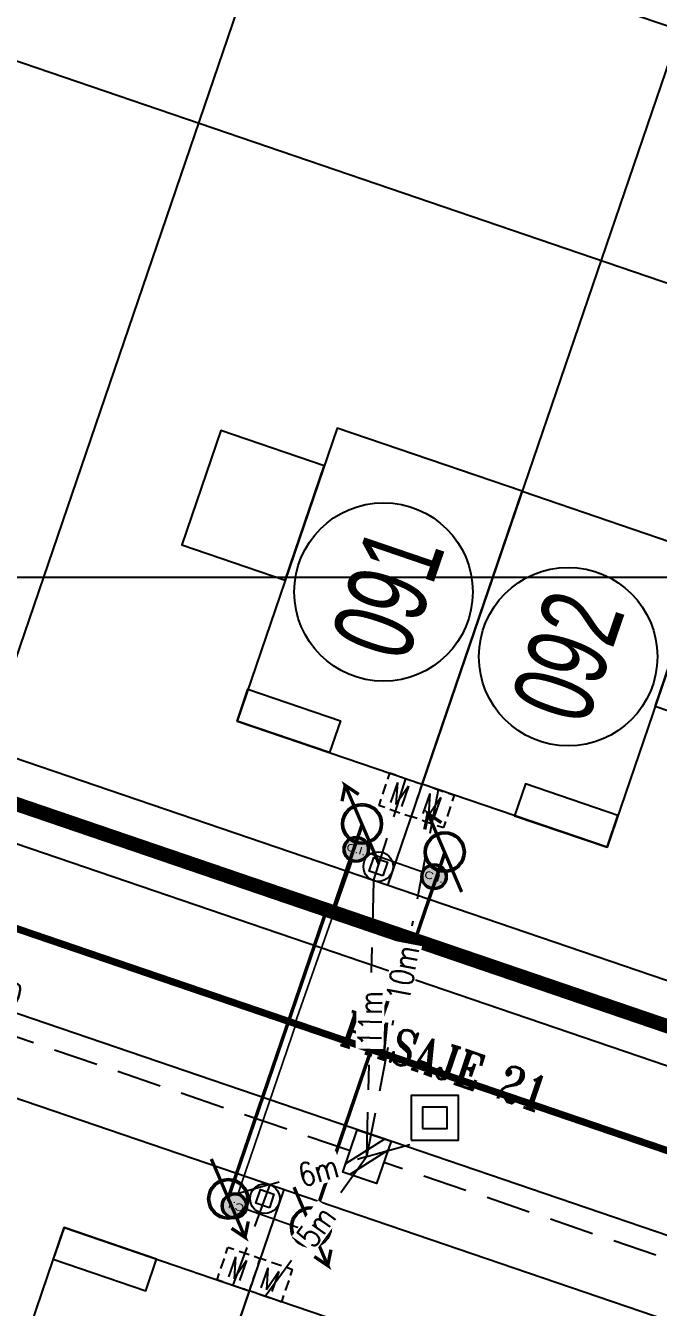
# Model space of a CAD drawing. Extents: x 0 to 336586, y 0 to 6284468.
# Drawn here: x 335260.13 to 335277.86, y 6277779.54 to 6277815.46 of the extents above; entities that cross this region are included whole.
import ezdxf
from ezdxf.enums import TextEntityAlignment as Align

# ---------------------------------------------------------------- set-up
doc = ezdxf.new("R2010")
doc.units = 0
doc.header["$LTSCALE"] = 5
doc.linetypes.add('DASHED', pattern=[0.75, 0.5, -0.25])
for name, color, linetype in [('ACOM-P', 251, 'DASHED'), ('CALLES-URBANAS', 6, 'Continuous'), ('COTAS', 11, 'Continuous'), ('EQUIPOS', 240, 'Continuous'), ('EQUIPOS_P', 240, 'Continuous'), ('ESTRUCTURAS', 42, 'Continuous'), ('ESTRUCTURAS_P', 42, 'Continuous'), ('GRILLA', 254, 'Continuous'), ('LBT_A_P', 100, 'DASHED'), ('LINEA-EDIFICACION-URBANA', 21, 'Continuous'), ('MUROS', 8, 'Continuous'), ('PLANTA', 6, 'Continuous'), ('POSTES_E', 41, 'Continuous'), ('POSTES_P', 41, 'Continuous'), ('Prosan Agua Potable D. Arranque', 1, 'Continuous'), ('Prosan Agua Potable D. MAP', 5, 'Continuous'), ('Prosan Agua Potable P. Cañeria Proyectada', 1, 'Continuous'), ('Prosan Alcantarillado D. Union Domiciliaria', 4, 'Continuous'), ('Prosan Alcantarillado P. Colector Proyectado', 1, 'Continuous'), ('PUNTO-DE-INTERES', 254, 'Continuous'), ('servicios', 6, 'Continuous'), ('TEXTO', 2, 'Continuous')]:
    doc.layers.add(name, color=color, linetype=linetype)
doc.styles.add('2mm', font='simplex.shx', dxfattribs={"width": 0.8, "height": 0.65})
doc.styles.add('ARIAL', font='arial.ttf', dxfattribs={"width": 0.82})
doc.styles.add('ROMANS', font='romans.shx', dxfattribs={"height": 1})
doc.styles.add('ROMANT', font='romant.shx', dxfattribs={"height": 2})
doc.styles.add('Swis-50', font='swissc.ttf', dxfattribs={"width": 0.85})
doc.dimstyles.new('ACOMETIDA 500', dxfattribs={"dimtxt": 0.65, "dimasz": 1.8, "dimexe": 1.25, "dimexo": 0.625, "dimtad": 0, "dimdec": 0, "dimtxsty": '2mm', "dimblk": 'NONE', "dimcen": 2.5, "dimse1": 1, "dimse2": 1, "dimclrd": 256, "dimclrt": 2, "dimadec": 0, "dimazin": 0, "dimtfac": 1, "dimtdec": 0, "dimtmove": 0, "dimatfit": 3, "dimldrblk": 'NONE', "dimfxl": 1, "dimtfill": 1, "dimlwd": -1, "dimarcsym": 2})
doc.dimstyles.new('GRILLA X 500', dxfattribs={"dimtxt": 0.5, "dimasz": 1.8, "dimexe": 1.25, "dimexo": 0.625, "dimtad": 0, "dimdec": 0, "dimtxsty": 'ROMANS', "dimblk": 'NONE', "dimcen": 2.5, "dimse1": 1, "dimse2": 1, "dimsd1": 1, "dimsd2": 1, "dimclrd": 256, "dimclrt": 256, "dimadec": 0, "dimazin": 0, "dimtfac": 1, "dimtdec": 0, "dimtmove": 0, "dimatfit": 3, "dimldrblk": 'NONE', "dimfxlon": 1, "dimtfill": 1, "dimlwd": -1, "dimarcsym": 2})
doc.dimstyles.new('GRILLA Y 500', dxfattribs={"dimtxt": 0.5, "dimasz": 1.8, "dimexe": 1.25, "dimexo": 0.625, "dimtad": 0, "dimdec": 0, "dimtxsty": 'ROMANS', "dimblk": 'NONE', "dimcen": 2.5, "dimse1": 1, "dimse2": 1, "dimsd1": 1, "dimsd2": 1, "dimclrd": 256, "dimclrt": 256, "dimadec": 0, "dimazin": 0, "dimtfac": 1, "dimtdec": 0, "dimtmove": 0, "dimatfit": 3, "dimldrblk": 'NONE', "dimfxlon": 1, "dimtfill": 1, "dimlwd": -1, "dimarcsym": 2})
doc.dimstyles.new('VANO 500', dxfattribs={"dimtxt": 0.65, "dimasz": 1.8, "dimexe": 0, "dimexo": 8, "dimgap": 1.2, "dimtad": 0, "dimdec": 0, "dimzin": 0, "dimdsep": 46, "dimtxsty": '2mm', "dimblk": 'NONE', "dimcen": 0, "dimse1": 1, "dimse2": 1, "dimsd1": 1, "dimsd2": 1, "dimclrd": 7, "dimclrt": 2, "dimadec": 0, "dimazin": 0, "dimtfac": 1, "dimtdec": 0, "dimtofl": 0, "dimtmove": 0, "dimatfit": 3, "dimldrblk": 'NONE', "dimfxl": 1, "dimtfill": 1, "dimtolj": 1, "dimtzin": 0, "dimlwd": 25, "dimarcsym": 0})

# ---------------------------------------------------------------- blocks, each defined once
blk = doc.blocks.new('A$C461B3DCE')
at = {"layer": 'Prosan Agua Potable D. MAP', "ltscale": 2}
h = blk.add_hatch(color=4, dxfattribs=at)
h.dxf.hatch_style = 1
edge = h.paths.add_edge_path()
edge.add_line((0.7710314885518511, 0.5448670548734738), (0.7504819952160025, 0.5306253450311521))
edge.add_arc((0.5218886427903211, 0.3768014163459124), 0.2755298927691394, 393.9372072948622, 430.8894317799293)
edge.add_arc((0.5219586611189867, 0.376749035538496), 0.2755564759331746, 70.90675392884668, 215.492820778389)
edge.add_line((0.2976038094080948, 0.2167606861423788), (0.2770543160722461, 0.2025189763000571))
edge.add_arc((0.5218886427903213, 0.3768014163459125), 0.3005298927691393, 70.88943177992928, 215.4447158899646, ccw=False)
edge.add_arc((0.5218886427903213, 0.3768014163459125), 0.3005298927691391, 394.0026343322039, 430.88943177992934, ccw=False)
h = blk.add_hatch(color=4, dxfattribs=at)
h.dxf.hatch_style = 1
edge = h.paths.add_edge_path()
edge.add_line((0.7622593604771488, 0.557190258923689), (0.7420747884321109, 0.5424359027211417))
edge.add_arc((0.521888642790321, 0.3768014163459126), 0.2755298927691394, 0, 36.95222448506712, ccw=False)
edge.add_arc((0.5218620722195667, 0.376884724929531), 0.2755564759331746, 215.3966110015403, 359.98267785108266, ccw=False)
edge.add_line((0.2972388881172841, 0.2172733325026044), (0.2770543160722462, 0.2025189763000571))
edge.add_arc((0.5218886427903211, 0.3768014163459128), 0.3005298927691393, 215.4447158899647, 360)
edge.add_arc((0.5218886427903211, 0.3768014163459128), 0.3005298927691391, 0, 36.88679744772544)
at = {"layer": 'Prosan Agua Potable D. MAP', "color": 4, "ltscale": 2, "const_width": 0.05}
blk.add_lwpolyline([(9.38084215e-08, 1.08246816e-07), (1.023286459401971, 0.7479937492063158), (0.9377070762315523, 0.5236589383472321), (1.023286459402515, 0.7479937492077511), (0.7832410503892931, 0.7426890532315298)], dxfattribs=at)
at = {"layer": 'Prosan Agua Potable D. MAP', "color": 4, "ltscale": 2}
for radius in [0.3005298927691391, 0.2755298927691391]:
    blk.add_circle((0.5218886427903211, 0.3768014163459128), radius, dxfattribs=at)
blk = doc.blocks.new('agua potable')
at = {"layer": 'Prosan Agua Potable D. Arranque', "color": 4, "const_width": 0.1}
for points, elevation in [([(335759.1526583047, 6282470.764109188), (335758.31765613, 6282468.318105671)], -499.809), ([(335761.4698580758, 6282469.973077269), (335760.6348559014, 6282467.527073757)], -499.809), ([(335755.4000986408, 6282460.295597879), (335758.157445159, 6282468.372797543)], -499.8090000075405), ([(335757.717298412, 6282459.504565965), (335760.4746449331, 6282467.581765626)], -499.8090000075405)]:
    blk.add_lwpolyline(points, dxfattribs=dict(at, elevation=elevation))
at = {"layer": 'Prosan Agua Potable P. Cañeria Proyectada', "color": 4, "const_width": 0.4}
blk.add_lwpolyline([(335715.1385539899, 6282483.05833149), (335803.8139580395, 6282452.786847938)], dxfattribs=at)
at = {"layer": 'Prosan Agua Potable D. MAP', "color": 4, "ltscale": 20}
for p, xscale, yscale, zscale, rotation in [((335759.6242689581, 6282469.666325008, -499.809), 1.885254132807255, 1.885254132807255, 1.885254132807255, 77.0827137440164), ((335761.9414687289, 6282468.875293096, -499.809), 1.885254132807254, 1.885254132807254, 1.885254132807254, 77.08271373004237), ((335754.9284879877, 6282461.393382058, -499.8090000075405), 1.885254132835699, 1.885254132835699, 1.885254132835699, 257.0827137300424), ((335757.2456877588, 6282460.602350143, -499.8090000075405), 1.885254132835698, 1.885254132835698, 1.885254132835698, 257.0827137440164)]:
    blk.add_blockref('A$C461B3DCE', p, dxfattribs=dict(at, xscale=xscale, yscale=yscale, zscale=zscale, rotation=rotation))
blk = doc.blocks.new('UD')
at = {"layer": 'Prosan Alcantarillado D. Union Domiciliaria', "true_color": 0x57ffab}
h = blk.add_hatch(color=101, dxfattribs=at)
edge = h.paths.add_edge_path()
edge.add_arc((6.984919e-10, 0), 0.3200000000000001, 0, 360)
at = {"layer": 'Prosan Alcantarillado D. Union Domiciliaria', "color": 7}
for radius in [0.36, 0.3200000000000001]:
    blk.add_circle((6.984919e-10, 0), radius, dxfattribs=at)
at = {"layer": 'Prosan Alcantarillado D. Union Domiciliaria', "color": 7, "ltscale": 10, "style": 'ARIAL', "oblique": 359.9999998988733, "width": 1.199999998176862}
blk.add_text('C.I.', height=0.2121039574924962, dxfattribs=at).set_placement((0, 0), align=Align.MIDDLE_CENTER)
blk = doc.blocks.new('ALCANTARILLADO')
at = {"layer": 'Prosan Alcantarillado D. Union Domiciliaria', "color": 5, "ltscale": 20, "const_width": 0.05}
for points in [[(-25.45755554120115, -179.2445687709842), (-27.05435193751327, -183.7871140337083)], [(-24.99276026251755, -179.0062315921532), (-23.48804418931104, -179.5351696808357)], [(-28.64670978394861, -188.5500240188558), (-27.02428026015696, -183.7973797239829)], [(-28.40341798269947, -188.9972477874253), (-26.8997161003208, -189.529062239686)]]:
    blk.add_lwpolyline(points, dxfattribs=at)
at = {"layer": 'Prosan Alcantarillado P. Colector Proyectado', "color": 5, "const_width": 0.2}
blk.add_lwpolyline([(-12.45897238354519, -188.7695981507422), (-64.37049618359742, -171.0483500112314)], dxfattribs=at)
at = {"layer": 'Prosan Alcantarillado D. Union Domiciliaria', "color": 5, "ltscale": 20}
for p, rotation in [((-25.33821239702229, -178.9049259985331), 343.655956915462), ((-23.15518647136923, -179.6723036982585), 343.655956915462), ((-28.74867576792894, -188.895281804027), 163.546395338698), ((-26.56712121797318, -189.6668325024657), 163.546395338698)]:
    blk.add_blockref('UD', p, dxfattribs=dict(at, rotation=rotation))
blk = doc.blocks.new('A$C12F70A7C')
at = {"layer": 'MUROS'}
for points in [[(0, -8.672000000951812), (-5.476999999998952, -8.672000000951812), (-5.476999999998952, 0), (0, 0)], [(-2.738500000006752, 0), (-5.476999999998952, 0), (-5.476999999998952, -0.9399999999441206), (-2.738500000006752, -0.9399999999441206)], [(0, -8.672000000951812), (5.4769999999844, -8.672000000951812), (5.4769999999844, 0), (0, 0)], [(2.7384999999922, 0), (5.4769999999844, 0), (5.4769999999844, -0.9399999999441206), (2.7384999999922, -0.9399999999441206)], [(-5.476999999998952, -7.557999999960883), (-8.53499999998894, -7.557999999960883), (-8.53499999998894, -4.169999999925493), (-5.476999999998952, -4.169999999925493)], [(5.4769999999844, -7.557999999960883), (8.534999999974389, -7.557999999960883), (8.534999999974389, -4.169999999925493), (5.4769999999844, -4.169999999925493)]]:
    blk.add_lwpolyline(points, close=True, dxfattribs=at)
blk = doc.blocks.new('PLANTA')
at = {"layer": 'CALLES-URBANAS', "flags": 128}
blk.add_lwpolyline([(335808.0228677643, 6282492.507051034), (335804.7219671145, 6282495.218887109), (335740.3684188178, 6282517.187519785), (335736.0983137855, 6282517.06022873), (335723.6601908738, 6282480.624763886), (335726.9610915235, 6282477.91292781), (335791.3146398202, 6282455.944295134), (335795.5847448525, 6282456.07158619), (335808.0228677642, 6282492.507051034), (335795.5847448525, 6282456.07158619)], dxfattribs=at)
blk.add_lwpolyline([(335725.5072849494, 6282473.654237114), (335721.237179917, 6282473.526946058), (335710.1720965475, 6282441.113577982, 0.4142135623730951), (335713.9119420435, 6282433.496914956), (335774.4799874992, 6282412.820554791, 0.4142135623730951), (335782.0966505262, 6282416.560400287), (335793.1617338957, 6282448.973768363), (335789.8608332461, 6282451.685604438)], format="xyb", close=True, dxfattribs=at)
at = {"layer": 'LINEA-EDIFICACION-URBANA', "ltscale": 0.2}
for p, q in [((335760.5406457989, 6282507.923753287), (335748.5871250785, 6282472.907852007)), ((335771.8182896792, 6282504.073858099), (335759.8647689588, 6282469.05795682)), ((335799.6744609604, 6282475.016221899), (335732.0085976777, 6282498.115593021)), ((335756.9571558107, 6282460.540575428), (335744.9228680584, 6282425.288080221))]:
    blk.add_line(p, q, dxfattribs=at)
blk.add_lwpolyline([(335794.6114752553, 6282460.185025988), (335791.0209458711, 6282458.422045914), (335728.7085920466, 6282479.693867726), (335726.9456119727, 6282483.28439711), (335737.0715833826, 6282512.946788931), (335740.6621127669, 6282514.709769005), (335802.9744665914, 6282493.437947193), (335804.7374466652, 6282489.847417809)], close=True, dxfattribs=at)
blk.add_lwpolyline([(335789.8763127967, 6282446.314135138), (335779.6695743548, 6282416.41514939), (335776.0790449706, 6282414.652169315), (335713.7666911461, 6282435.923991127), (335712.0037110722, 6282439.514520511), (335722.210449514, 6282469.41350626), (335725.8009788984, 6282471.176486334), (335788.1133327229, 6282449.904664522), (335789.8763127967, 6282446.314135138)], dxfattribs=at)
at = {"layer": 'PUNTO-DE-INTERES', "color": 8}
for centre in [(335759.753007826, 6282477.283918774), (335764.9256762533, 6282475.470147572)]:
    blk.add_circle(centre, 2.5, dxfattribs=at)
at = {"layer": 'PUNTO-DE-INTERES', "xscale": -1, "rotation": 341.1514259085047}
for p in [(335770.8490852964, 6282501.234730968), (335770.8490852964, 6282501.234730968), (335770.8490852964, 6282501.234730968), (335755.9879514279, 6282457.701448297), (335755.9879514279, 6282457.701448297), (335755.9879514279, 6282457.701448297)]:
    blk.add_blockref('A$C12F70A7C', p, dxfattribs=at)
at = {"layer": 'PUNTO-DE-INTERES', "rotation": 161.1514259085047}
blk.add_blockref('A$C12F70A7C', (335760.8339733416, 6282471.897083951), dxfattribs=at)
blk.add_blockref('A$C12F70A7C', (335760.8339733416, 6282471.897083951), dxfattribs=at)
blk.add_blockref('A$C12F70A7C', (335760.8339733416, 6282471.897083951), dxfattribs=at)
at = {"layer": 'PUNTO-DE-INTERES', "color": 8, "char_height": 2.25, "attachment_point": 5, "rotation": 71.15142590850466, "line_spacing_factor": 0.6, "style": 'Swis-50'}
for s, insert in [('\\fArial Narrow|b0|i0|c00|p39;\\H1x;\\W0.8;091', (335759.8819195444, 6282477.239911656)), ('\\fArial Narrow|b0|i0|c00|p39;\\H1x;\\W0.8;092', (335764.9256762533, 6282475.470147572))]:
    blk.add_mtext(s, dxfattribs=dict(at, insert=insert))
at = {"layer": 'TEXTO', "style": 'ROMANT', "width": 0.8}
blk.add_text('PASAJE 21', height=1, rotation=341.1514259368298, dxfattribs=at).set_placement((335761.4803282354, 6282464.118119095), align=Align.MIDDLE_CENTER)
blk = doc.blocks.new('EM-BT_P')
at = {"layer": 'EQUIPOS'}
for p, q in [((-1.59583581811421, 0.990598165203636), (-1.59583581811421, 1.595838092819461)), ((-0.990595890498426, 1.595417830392476), (-1.59583581811421, 1.595417830392476)), ((-0.4940528739877835, 1.595417830392476), (0.4940729303437621, 1.595417830392476)), ((0.9906159468543903, 1.595417830392476), (1.595855874470174, 1.595417830392476)), ((1.595855874470174, 0.990598165203636), (1.595855874470174, 1.595838092819461)), ((-1.59583581811421, 0.4940551486930361), (-1.59583581811421, -0.4940706556385237)), ((1.595855874470174, 0.4940551486930361), (1.595855874470174, -0.4940706556385237)), ((-1.59583581811421, -0.9906136721491804), (-1.59583581811421, -1.595853599764949)), ((1.595855874470174, -0.9906136721491804), (1.595855874470174, -1.595853599764949)), ((-0.990595890498426, -1.595433337337964), (-1.59583581811421, -1.595433337337964)), ((-0.4940528739877835, -1.595433337337964), (0.4940729303437621, -1.595433337337964)), ((0.9906159468543903, -1.595433337337964), (1.595855874470174, -1.595433337337964))]:
    blk.add_line(p, q, dxfattribs=at)
at = {"layer": 'EQUIPOS', "style": 'ROMANS', "width": 0.8}
blk.add_text('M', height=1.98, dxfattribs=at).set_placement((-0.9147899827143248, -0.9896123134684556))
blk = doc.blocks.new('PC-9_P')
at = {"layer": 'POSTES_E'}
for p, q in [((0.6083982158431285, 1.249984817137545), (-1.000003517699549, -0.7605173497908027)), ((0.9999964823004506, 0.728340590182853), (-0.5826881361359098, -1.250015182862455))]:
    blk.add_line(p, q, dxfattribs=at)
blk.add_lwpolyline([(-1.000003517699549, 1.249984817137545), (0.9999964823004506, 1.249984817137545), (0.9999964823004506, -1.250015182862455), (-1.000003517699549, -1.250015182862455)], close=True, dxfattribs=at)
blk = doc.blocks.new('*D173')
at = {"layer": 'Defpoints', "color": 0, "ltscale": 0.5, "transparency": 16777216}
for p in [(335270.0469279294, 6277784.797088477), (335269.6933507002, 6277783.761230542), (335294.2335338141, 6277775.38474358)]:
    blk.add_point(p, dxfattribs=at)
at = {"layer": 'COTAS', "color": 2, "ltscale": 0.5, "transparency": 16777216, "insert": (335282.3170195648, 6277780.608845226), "char_height": 0.65, "attachment_point": 5, "rotation": 341.1532989762952, "style": '2mm', "bg_fill": 3, "box_fill_scale": 1.1, "bg_fill_color": 256, "bg_fill_true_color": 13158600, "bg_fill_transparency": 0}
blk.add_mtext('\\A1;26.00', dxfattribs=at)
blk = doc.blocks.new('_None')
blk = doc.blocks.new('*D174')
at = {"layer": 'Defpoints', "color": 0, "ltscale": 0.5, "transparency": 16777216}
for p in [(335248.0487294525, 6277792.305900069), (335247.6951545621, 6277791.270048987), (335269.6933507002, 6277783.761230542)]:
    blk.add_point(p, dxfattribs=at)
at = {"layer": 'COTAS', "color": 2, "ltscale": 0.5, "transparency": 16777216, "insert": (335259.0478286911, 6277788.551494273), "char_height": 0.65, "attachment_point": 5, "rotation": 341.1532989762952, "style": '2mm', "bg_fill": 3, "box_fill_scale": 1.1, "bg_fill_color": 256, "bg_fill_true_color": 13158600, "bg_fill_transparency": 0}
blk.add_mtext('\\A1;23.00', dxfattribs=at)
blk = doc.blocks.new('*D325')
at = {"layer": 'ACOM-P', "ltscale": 0.5, "transparency": 16777216}
for p, q in [((335269.6932904134, 6277783.761274423), (335268.9436983392, 6277782.731380898)), ((335266.846512829, 6277779.849976659), (335267.5961049022, 6277780.879870184))]:
    blk.add_line(p, q, dxfattribs=at)
at = {"layer": 'Defpoints', "color": 0, "ltscale": 0.5, "transparency": 16777216}
for p in [(335269.6933507002, 6277783.761230544), (335266.846512829, 6277779.849976659), (335266.8465731163, 6277779.84993278)]:
    blk.add_point(p, dxfattribs=at)
at = {"layer": 'ACOM-P', "color": 2, "ltscale": 0.5, "transparency": 16777216, "insert": (335268.2699016202, 6277781.805625539), "char_height": 0.65, "attachment_point": 5, "rotation": 53.951578804802715, "style": '2mm', "bg_fill": 3, "box_fill_scale": 1.1, "bg_fill_color": 256, "bg_fill_true_color": 13158600, "bg_fill_transparency": 0}
blk.add_mtext('5m', dxfattribs=at)
blk = doc.blocks.new('*D326')
at = {"layer": 'ACOM-P', "ltscale": 0.5, "transparency": 16777216}
for p, q in [((335271.6926526587, 6277794.045684465), (335270.9492864964, 6277790.221890404)), ((335269.6933073109, 6277783.761271137), (335270.4366734732, 6277787.585065198))]:
    blk.add_line(p, q, dxfattribs=at)
at = {"layer": 'Defpoints', "color": 0, "ltscale": 0.5, "transparency": 16777216}
for p in [(335271.6926357612, 6277794.045687751), (335271.6926526587, 6277794.045684465), (335269.6932904132, 6277783.761274423)]:
    blk.add_point(p, dxfattribs=at)
at = {"layer": 'ACOM-P', "color": 2, "ltscale": 0.5, "transparency": 16777216, "insert": (335270.6929799848, 6277788.903477801), "char_height": 0.65, "attachment_point": 5, "rotation": 78.99861549243667, "style": '2mm', "bg_fill": 3, "box_fill_scale": 1.1, "bg_fill_color": 256, "bg_fill_true_color": 13158600, "bg_fill_transparency": 0}
blk.add_mtext('10m', dxfattribs=at)
blk = doc.blocks.new('PM-6_P')
at = {"layer": 'POSTES_E'}
blk.add_lwpolyline([(-0.6677519658405187, 0.6677414800509212), (0.6677199434739736, 0.6677414800509212), (0.6677199434739736, -0.66773042926323), (-0.6677519658405187, -0.66773042926323)], close=True, dxfattribs=at)
blk.add_circle((-1.601118327254625e-05, 5.52539384557349e-06), 1.386432699211355, dxfattribs=at)
blk = doc.blocks.new('*D330')
at = {"layer": 'ACOM-P', "ltscale": 0.5, "transparency": 16777216}
for p, q in [((335269.8767414045, 6277791.495716765), (335269.8156946207, 6277788.921685309)), ((335269.6933073465, 6277783.761238284), (335269.7543541302, 6277786.335269738))]:
    blk.add_line(p, q, dxfattribs=at)
at = {"layer": 'Defpoints', "color": 0, "ltscale": 0.5, "transparency": 16777216}
for p in [(335269.8767414045, 6277791.495716765), (335269.8767888751, 6277791.49571564), (335269.6933548172, 6277783.761237159)]:
    blk.add_point(p, dxfattribs=at)
at = {"layer": 'ACOM-P', "color": 2, "ltscale": 0.5, "transparency": 16777216, "insert": (335269.7850243759, 6277787.628477524), "char_height": 0.65, "attachment_point": 5, "rotation": 88.64140452172224, "style": '2mm', "bg_fill": 3, "box_fill_scale": 1.1, "bg_fill_color": 256, "bg_fill_true_color": 13158600, "bg_fill_transparency": 0}
blk.add_mtext('11m', dxfattribs=at)
blk = doc.blocks.new('*D333')
at = {"layer": 'ACOM-P', "ltscale": 0.5, "transparency": 16777216}
for p, q in [((335269.6933425823, 6277783.761279732), (335271.4233201684, 6277784.258449272)), ((335269.6933425823, 6277783.761279732), (335269.4316992227, 6277783.686087365)), ((335266.9691399341, 6277782.978384862), (335265.239162348, 6277782.481215321)), ((335266.9691399341, 6277782.978384862), (335267.2307832937, 6277783.053577228))]:
    blk.add_line(p, q, dxfattribs=at)
at = {"layer": 'Defpoints', "color": 0, "ltscale": 0.5, "transparency": 16777216}
for p in [(335269.6933425823, 6277783.761279732), (335269.6933548171, 6277783.761237158), (335266.9691521691, 6277782.978342287)]:
    blk.add_point(p, dxfattribs=at)
at = {"layer": 'ACOM-P', "color": 2, "ltscale": 0.5, "transparency": 16777216, "insert": (335268.3312412582, 6277783.369832297), "char_height": 0.65, "attachment_point": 5, "rotation": 16.03385505533446, "style": '2mm', "bg_fill": 3, "box_fill_scale": 1.1, "bg_fill_color": 256, "bg_fill_true_color": 13158600, "bg_fill_transparency": 0}
blk.add_mtext('6m', dxfattribs=at)
blk = doc.blocks.new('CA 3Ø-P')
at = {"layer": 'ESTRUCTURAS'}
for points in [[(-1.307126184576191, -1.266878571361303), (1.346075665089302, -1.266878571361303), (1.346075665089302, 1.246819127351046), (-1.307126184576191, 1.246819127351046)], [(-0.676001158892177, -0.6099489843472838), (0.7149506394052878, -0.6099489843472838), (0.7149506394052878, 0.5898895403370261), (-0.676001158892177, 0.5898895403370261)]]:
    blk.add_lwpolyline(points, close=True, dxfattribs=at)
blk = doc.blocks.new('*U417')
at = {"layer": 'GRILLA', "lineweight": -3}
blk.add_lwpolyline([(250, 200), (350, 200)], dxfattribs=at)
blk = doc.blocks.new('*D434')
at = {"layer": 'Defpoints', "color": 0, "ltscale": 0.5, "transparency": 16777216}
for p in [(335292.711083103, 6278000), (335274.7657512065, 6277998.486549078), (0, 0)]:
    blk.add_point(p, dxfattribs=at)
at = {"layer": 'GRILLA', "ltscale": 0.5, "transparency": 16777216, "insert": (335269.8550369208, 6277998.486549078), "char_height": 1, "attachment_point": 5, "style": 'ROMANS', "bg_fill": 3, "box_fill_scale": 1.1, "bg_fill_color": 256, "bg_fill_true_color": 13158600, "bg_fill_transparency": 0}
blk.add_mtext('Y-6278000', dxfattribs=at)
blk = doc.blocks.new('*D439')
at = {"layer": 'Defpoints', "color": 0, "ltscale": 0.5, "transparency": 16777216}
for p in [(335301.7893708139, 6277932.198101984), (335300, 6277899.167990658), (0, 0)]:
    blk.add_point(p, dxfattribs=at)
at = {"layer": 'GRILLA', "ltscale": 0.5, "transparency": 16777216, "insert": (335301.7893708129, 6277936.632625794), "char_height": 1, "attachment_point": 5, "rotation": 90, "style": 'ROMANS', "bg_fill": 3, "box_fill_scale": 1.1, "bg_fill_color": 256, "bg_fill_true_color": 13158600, "bg_fill_transparency": 0}
blk.add_mtext('X-335300', dxfattribs=at)
blk = doc.blocks.new('*D440')
at = {"layer": 'Defpoints', "color": 0, "ltscale": 0.5, "transparency": 16777216}
for p in [(335402.3497128253, 6277986.733224559), (335398.5975279866, 6277900), (0, 0)]:
    blk.add_point(p, dxfattribs=at)
at = {"layer": 'GRILLA', "ltscale": 0.5, "transparency": 16777216, "insert": (335402.3497128243, 6277991.143938844), "char_height": 1, "attachment_point": 5, "rotation": 90, "style": 'ROMANS', "bg_fill": 3, "box_fill_scale": 1.1, "bg_fill_color": 256, "bg_fill_true_color": 13158600, "bg_fill_transparency": 0}
blk.add_mtext('X-335399', dxfattribs=at)

msp = doc.modelspace()

# ---------------------------------------------------------------- linework, layer by layer
at = {"layer": 'LBT_A_P', "ltscale": 0.5}
for points in [[(335269.2201600672, 6277783.922756469), (335248.1683501152, 6277791.108537424)], [(335293.7603390641, 6277775.54626289), (335270.1665462382, 6277783.599718984)]]:
    msp.add_lwpolyline(points, dxfattribs=at)

# ---------------------------------------------------------------- block references
at = {"layer": 'EQUIPOS_P', "ltscale": 5, "xscale": 0.3, "yscale": 0.3, "zscale": 0.3, "rotation": 341.1514259146094}
for p in [(335270.6318017387, 6277793.901950156), (335271.5380043187, 6277793.592729317), (335266.0949977867, 6277780.612118396), (335267.0012003667, 6277780.302897557)]:
    msp.add_blockref('EM-BT_P', p, dxfattribs=at)
at = {"layer": 'GRILLA', "lineweight": -3}
msp.add_blockref('*U417', (335000, 6277600), dxfattribs=at)
at = {"layer": 'PLANTA'}
msp.add_blockref('PLANTA', (-489.5943777723587, -4677.696606804617), dxfattribs=at)
at = {"layer": 'POSTES_P', "ltscale": 5, "xscale": 0.4999999999999999, "yscale": 0.4999999999999999, "zscale": 0.4999999999999999, "rotation": 341.1532811297521}
msp.add_blockref('PC-9_P', (335269.6933548172, 6277783.761237158), dxfattribs=at)
at = {"layer": 'servicios', "color": 1}
msp.add_blockref('ALCANTARILLADO', (335294.7307215866, 6277971.279013176), dxfattribs=at)
at = {"layer": 'servicios'}
msp.add_blockref('agua potable', (-489.5943777723587, -4677.696606804617), dxfattribs=at)

# ---------------------------------------------------------------- next in the draw order: dimensions: what is measured, and where the dimension line sits
at = {"layer": 'COTAS', "ltscale": 0.5}
dim = msp.add_linear_dim(base=(335270.0469279294, 6277784.797088477), p1=(335294.233533814, 6277775.38474358), p2=(335269.6933507003, 6277783.761230542), angle=341.1532989762952, dimstyle='VANO 500', override={"dimpost": '.00', "dimsah": 1, "dimtmove": 1}, dxfattribs=at)
dim.commit()
dim.dimension.update_dxf_attribs({"geometry": '*D173', "text_midpoint": (335282.3170195648, 6277780.608845226)})

# ---------------------------------------------------------------- next in the draw order: dimensions: what is measured, and where the dimension line sits
dim = msp.add_linear_dim(base=(335248.0487294525, 6277792.305900069), p1=(335269.6933507003, 6277783.761230542), p2=(335247.6951545622, 6277791.270048987), angle=341.1532989762952, dimstyle='VANO 500', override={"dimpost": '.00', "dimsah": 1, "dimtmove": 1}, dxfattribs=at)
dim.commit()
dim.dimension.update_dxf_attribs({"geometry": '*D174', "text_midpoint": (335259.0478286911, 6277788.551494273)})

# ---------------------------------------------------------------- next in the draw order: dimensions: what is measured, and where the dimension line sits
at = {"layer": 'ACOM-P', "ltscale": 0.5}
dim = msp.add_aligned_dim(p1=(335269.6933507003, 6277783.761230542), p2=(335266.8465731156, 6277779.849932778), distance=-7.456559544124839e-05, dimstyle='ACOMETIDA 500', override={"dimpost": 'm', "dimsah": 1}, dxfattribs=at)
dim.commit()
dim.dimension.update_dxf_attribs({"geometry": '*D325', "text_midpoint": (335268.2699016202, 6277781.805625539)})

# ---------------------------------------------------------------- next in the draw order: linework, layer by layer
msp.add_lwpolyline([(335266.9691521687, 6277782.978342287), (335265.940452, 6277780.159392253)], dxfattribs=at)

# ---------------------------------------------------------------- next in the draw order: block references
at = {"layer": 'POSTES_P', "ltscale": 5, "xscale": 0.3, "yscale": 0.3, "zscale": 0.3, "rotation": 161.1514259169997}
msp.add_blockref('PM-6_P', (335266.8347744936, 6277782.584719539), dxfattribs=at)

# ---------------------------------------------------------------- next in the draw order: dimensions: what is measured, and where the dimension line sits
at = {"layer": 'ACOM-P', "ltscale": 0.5}
dim = msp.add_aligned_dim(p1=(335269.6932904134, 6277783.761274423), p2=(335271.6926357611, 6277794.04568775), distance=-1.7213876203738487e-05, dimstyle='ACOMETIDA 500', override={"dimpost": 'm', "dimsah": 1}, dxfattribs=at)
dim.commit()
dim.dimension.update_dxf_attribs({"geometry": '*D326', "text_midpoint": (335270.6929799848, 6277788.903477801)})

# ---------------------------------------------------------------- next in the draw order: linework, layer by layer
msp.add_lwpolyline([(335269.8767475332, 6277791.495729751), (335270.7864331809, 6277794.354908588)], dxfattribs=at)

# ---------------------------------------------------------------- next in the draw order: block references
at = {"layer": 'POSTES_P', "ltscale": 5, "xscale": 0.3, "yscale": 0.3, "zscale": 0.3, "rotation": 161.1514259169997}
msp.add_blockref('PM-6_P', (335270.0111349715, 6277791.88935267), dxfattribs=at)

# ---------------------------------------------------------------- next in the draw order: dimensions: what is measured, and where the dimension line sits
at = {"layer": 'ACOM-P', "ltscale": 0.5}
dim = msp.add_aligned_dim(p1=(335269.6933548172, 6277783.761237158), p2=(335269.8767888751, 6277791.495715639), distance=4.7483911092906603e-05, text='11m', dimstyle='ACOMETIDA 500', override={"dimpost": 'm', "dimsah": 1}, dxfattribs=at)
dim.commit()
dim.dimension.update_dxf_attribs({"geometry": '*D330', "text_midpoint": (335269.7850243759, 6277787.628477524)})

# ---------------------------------------------------------------- next in the draw order: dimensions: what is measured, and where the dimension line sits
dim = msp.add_aligned_dim(p1=(335266.969152169, 6277782.978342288), p2=(335269.6933548172, 6277783.761237158), distance=4.4296725232718054e-05, text='6m', dimstyle='ACOMETIDA 500', override={"dimpost": 'm', "dimsah": 1}, dxfattribs=at)
dim.commit()
dim.dimension.update_dxf_attribs({"geometry": '*D333', "text_midpoint": (335268.3312412582, 6277783.369832297)})

# ---------------------------------------------------------------- next in the draw order: block references
at = {"layer": 'ESTRUCTURAS_P', "xscale": 0.5, "yscale": 0.5, "zscale": 0.5}
msp.add_blockref('CA 3Ø-P', (335271.5864900031, 6277784.85276528), dxfattribs=at)

# ---------------------------------------------------------------- next in the draw order: dimensions: what is measured, and where the dimension line sits
at = {"layer": 'GRILLA', "ltscale": 0.5}
dim = msp.add_ordinate_dim(feature_location=(335292.711083103, 6278000), offset=(-17.94533189648064, -1.5134509224444628), dtype=0, origin=(0, 0), dimstyle='GRILLA Y 500', override={"dimpost": 'Y-<>', "dimsah": 1}, dxfattribs=at)
dim.commit()
dim.dimension.update_dxf_attribs({"geometry": '*D434', "text_midpoint": (335269.8550369208, 6277998.486549078)})

# ---------------------------------------------------------------- next in the draw order: dimensions: what is measured, and where the dimension line sits
dim = msp.add_ordinate_dim(feature_location=(335300, 6277899.167990658), offset=(1.7893708138726652, 33.03011132590473), dtype=1, origin=(0, 0), dimstyle='GRILLA X 500', override={"dimpost": 'X-<>', "dimsah": 1}, dxfattribs=at)
dim.commit()
dim.dimension.update_dxf_attribs({"geometry": '*D439', "text_midpoint": (335301.7893708129, 6277936.632625794)})

# ---------------------------------------------------------------- next in the draw order: dimensions: what is measured, and where the dimension line sits
dim = msp.add_ordinate_dim(feature_location=(335398.5975279866, 6277900), offset=(3.7521848386968486, 86.733224558644), dtype=1, origin=(0, 0), dimstyle='GRILLA X 500', override={"dimpost": 'X-<>', "dimsah": 1}, dxfattribs=at)
dim.commit()
dim.dimension.update_dxf_attribs({"geometry": '*D440', "text_midpoint": (335402.3497128243, 6277991.143938844)})

doc.saveas('drawing.dxf')
